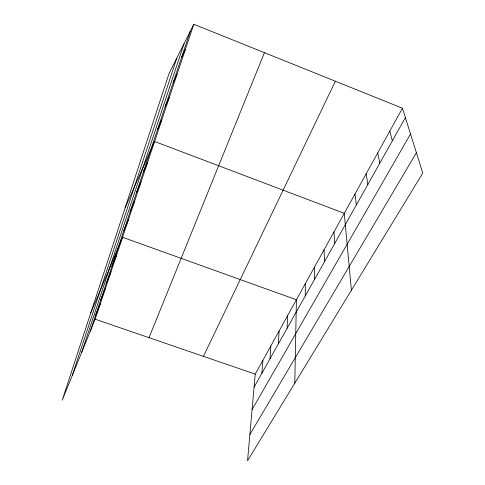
<?xml version="1.0" encoding="UTF-8"?>
<svg xmlns="http://www.w3.org/2000/svg" width="485" height="485" viewBox="0 0 485 485"><rect width="100%" height="100%" fill="white"/><g stroke="black" fill="none" stroke-linecap="round" stroke-linejoin="round"><path stroke-width="0.73" d="M305.271 295.965L305.289 283.725M294.789 383.192L296.408 299.76L122.566 237.28L90.731 312.995M287.132 328.284L287.581 315.705M278.42 343.804L279.069 331.085M270.018 358.773L270.848 345.926M261.906 373.22L262.906 360.27M402.459 108.234L255.231 374.129L247.55 460.75L422.768 173.066L402.459 108.234L193.8 24.25L168.992 73.629L62.232 400.167L95.169 319.203L193.8 24.25M72.241 375.566L176.819 58.048M81.729 352.243L184.003 43.753M90.228 331.352L190.247 31.325M149.016 337.675L264.44 52.683M95.357 315.971L100.268 303.968M100.668 300.027L105.542 288.187M106.185 283.489L111.01 271.836M111.908 266.326L116.679 254.874M123.839 230.52L128.495 219.553M130.071 211.842L134.648 201.148M136.546 192.424L141.038 182.039M143.281 172.211L147.682 162.166M125.148 207.719L154.594 141.499L344.271 213.321L351.389 290.26M157.613 129.222L161.79 119.977M165.239 106.336L169.289 97.552M173.206 82.438L177.11 74.169M203.427 356.348L335.359 81.225M181.535 57.46L185.27 49.755M254.073 387.175L405.387 117.582M252.091 409.57L410.522 133.969M249.878 434.512L416.397 152.726M95.169 319.203L255.231 374.129M389.837 131.023L392.329 140.85M377.736 152.872L379.822 163.13M366.133 173.836L367.842 184.476M354.984 193.97L356.348 204.955M333.965 231.927L334.717 243.5M324.047 249.842L324.52 261.664M314.498 267.096L314.716 279.136"/></g></svg>
